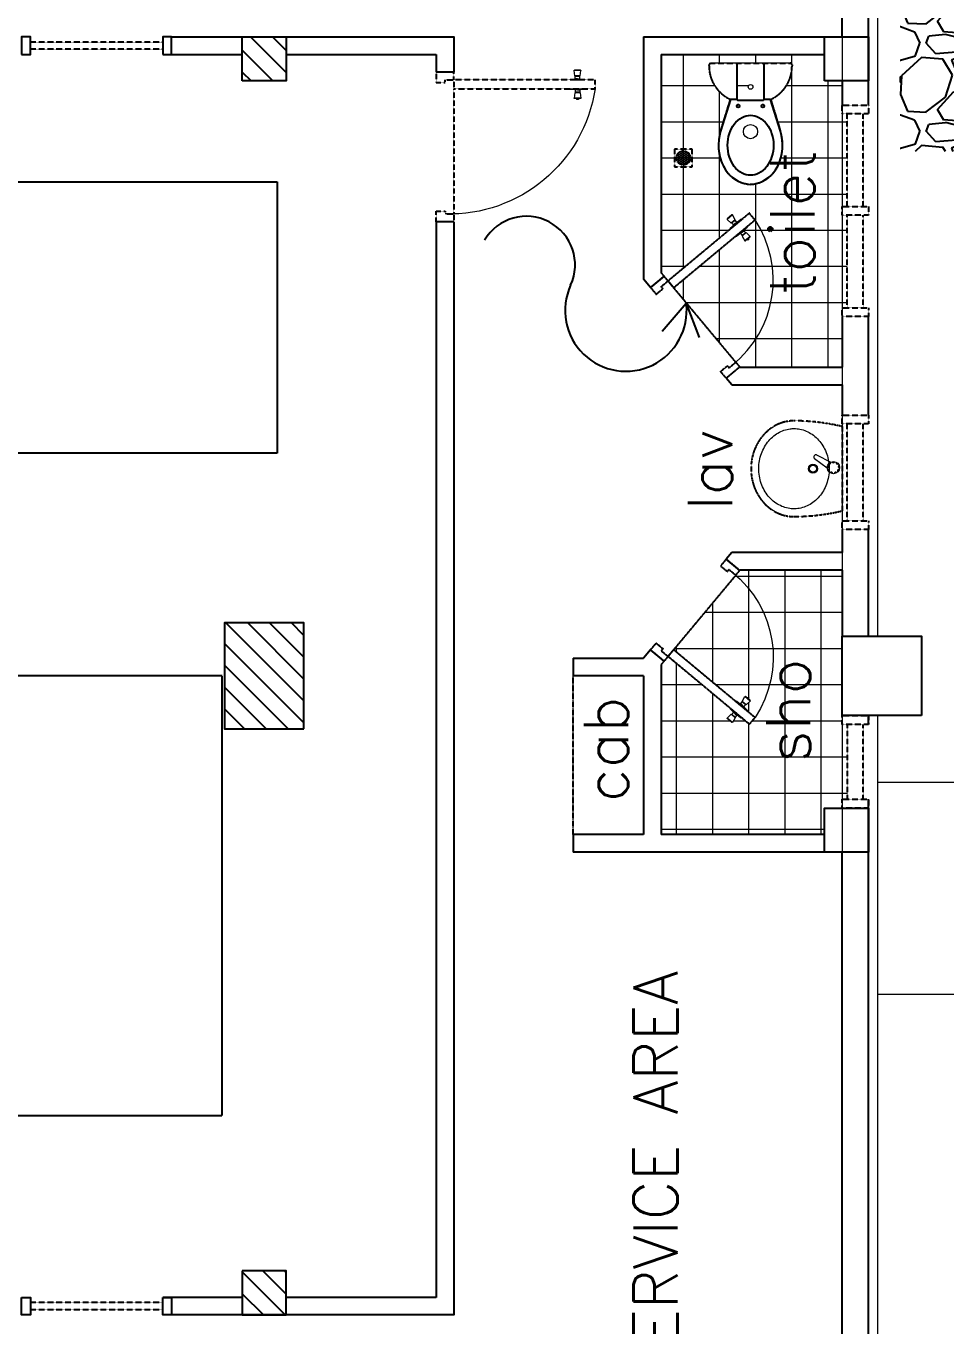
# Model space of a CAD drawing. Header units: inches. Extents: x 25480 to 951550, y -607927 to 1377809.
# Drawn here: x 502291 to 507505, y 362507 to 369881 of the extents above; entities that cross this region are included whole.
import ezdxf

# ---------------------------------------------------------------- set-up
doc = ezdxf.new("R2010")
doc.units = ezdxf.units.IN
doc.header["$MEASUREMENT"] = 0
doc.linetypes.add('HIDDEN', pattern=[0.375, 0.25, -0.125])
doc.linetypes.add('HIDDENX2', pattern=[0.75, 0.5, -0.25])
for name, color, linetype in [('2', 2, 'HIDDEN'), ('arki', 8, 'Continuous'), ('COLUMN', 4, 'Continuous'), ('M-X-BKGD', 8, 'Continuous'), ('OPEN', 2, 'Continuous'), ('PIPE FLOOR PLAN', 251, 'Continuous'), ('WINDOWS', 2, 'Continuous')]:
    doc.layers.add(name, color=color, linetype=linetype)
doc.layers.add('DIM', color=251, linetype='Continuous', lineweight=0)
doc.styles.add('SIMPLEX', font='simplex.shx')
pattern_1 = [(90, (-759548.3384, -1071736.904), (-5.49926, 2e-15), [3.175, -6.35]), (210, (-759548.3384, -1071736.904), (2.74963, -4.7625), [3.175, -6.35]), (150, (-759548.3384, -1071733.729), (-2.74963, -4.7625), [3.175, -6.35])]
pattern_2 = [(360, (-515149.84, -451037.27), (8e-14, 205), []), (90, (-515149.84, -451037.27), (-205, 8e-14), [])]

# ---------------------------------------------------------------- blocks, each defined once
blk = doc.blocks.new('d2')
at = {"color": 8}
for p, q in [((607747, -250476), (607831.5, -250476)), ((607749.4, -250473.5), (607774, -250471.8)), ((607789.2, -250473.5), (607749.5, -250473.5)), ((607808.6, -250422), (607769.8, -250422)), ((607774, -250453.2), (607769.8, -250422.2)), ((607807, -250420.3), (607771.5, -250420.3)), ((607804.4, -250453.2), (607774, -250453.2)), ((607789.2, -250471.8), (607774, -250471.8)), ((607776.6, -250469.3), (607776.6, -250453.2)), ((607801.9, -250455.8), (607776.6, -250455.8)), ((607789.2, -250469.3), (607776.6, -250469.3)), ((607784.2, -250420.3), (607784.2, -250415.2)), ((607794.3, -250415.2), (607784.2, -250415.2)), ((607789.2, -250469.3), (607801.9, -250469.3)), ((607789.2, -250471.8), (607804.4, -250471.8)), ((607789.2, -250473.5), (607828.9, -250473.5)), ((607794.3, -250420.3), (607794.3, -250415.2)), ((607801.9, -250469.3), (607801.9, -250453.2)), ((607804.4, -250453.2), (607808.6, -250422.2)), ((607829.1, -250473.5), (607804.4, -250471.8)), ((607747, -250526), (607831.5, -250526)), ((607749.4, -250528.6), (607774, -250530.3)), ((607789.2, -250528.6), (607749.5, -250528.6)), ((607774, -250548.9), (607769.8, -250579.9)), ((607789.2, -250530.3), (607774, -250530.3)), ((607804.4, -250548.9), (607774, -250548.9)), ((607789.2, -250532.8), (607776.6, -250532.8)), ((607776.6, -250532.8), (607776.6, -250548.9)), ((607801.9, -250546.3), (607776.6, -250546.3)), ((607789.2, -250528.6), (607828.9, -250528.6)), ((607789.2, -250530.3), (607804.4, -250530.3)), ((607789.2, -250532.8), (607801.9, -250532.8)), ((607801.9, -250532.8), (607801.9, -250548.9)), ((607829.1, -250528.6), (607804.4, -250530.3)), ((607804.4, -250548.9), (607808.6, -250579.9)), ((607808.6, -250580.1), (607769.8, -250580.1)), ((607807, -250581.8), (607771.5, -250581.8))]:
    blk.add_line(p, q, dxfattribs=at)
for centre, radius, start, end in [((607749.5, -250476), 2.53, 93.94519, 180), ((607771.5, -250422), 1.69, 90, 187.69605), ((607776.6, -250471.8), 2.53, 90, 180), ((607801.9, -250471.8), 2.53, 0, 90), ((607807, -250422), 1.69, 352.30395, 90), ((607828.9, -250476), 2.53, 0, 86.05481), ((607749.5, -250526), 2.53, 180, 266.05481), ((607776.6, -250530.3), 2.53, 180, 270), ((607801.9, -250530.3), 2.53, 270, 0), ((607828.9, -250526), 2.53, 273.94519, 0), ((607771.5, -250580.1), 1.69, 172.30395, 270), ((607807, -250580.1), 1.69, 270, 7.69605)]:
    blk.add_arc(centre, radius, start, end, dxfattribs=at)
at = {"layer": '2', "color": 8}
for points in [[(606988.9, -249781), (607038.9, -249781), (607038.9, -249766), (607088.9, -249766), (607088.9, -249721), (606988.9, -249721)], [(607888.9, -250476), (607888.9, -250526), (607088.9, -250526), (607088.9, -250476)], [(606988.9, -250511), (607038.9, -250511), (607038.9, -250526), (607088.9, -250526), (607088.9, -250571), (606988.9, -250571)]]:
    blk.add_lwpolyline(points, close=True, dxfattribs=at)
at = {"layer": 'DIM', "color": 8, "linetype": 'Continuous', "lineweight": 0, "ltscale": 10}
blk.add_arc((607063.9, -250599.9), 834.2, 8.53914, 91.71725, dxfattribs=at)
blk = doc.blocks.new('d3')
at = {"color": 8}
for p, q in [((621017.2, -244681.9), (620987.3, -244706.8)), ((621010.6, -244728.1), (620987.5, -244706.9)), ((621014.8, -244681.7), (620987.6, -244704.4)), ((621004.4, -244762.9), (621069.3, -244708.8)), ((621033.9, -244708.6), (621010.6, -244728.1)), ((621022.8, -244738.8), (621012.5, -244726.4)), ((621033.6, -244712.2), (621014.1, -244728.4)), ((621033.9, -244708.6), (621017.3, -244682.1)), ((621042.3, -244722.6), (621032, -244710.2)), ((621032.5, -244730.7), (621042.3, -244722.6)), ((621034.2, -244732.6), (621045.8, -244722.9)), ((621035.2, -244733.9), (621065.7, -244708.5)), ((621065.9, -244708.4), (621045.8, -244722.9)), ((621004.6, -244759.4), (621022.5, -244742.3)), ((621035.2, -244733.9), (621004.7, -244759.3)), ((621034.2, -244732.6), (621022.5, -244742.3)), ((621032.5, -244730.7), (621022.8, -244738.8)), ((621036.4, -244801.3), (621101.3, -244747.2)), ((621039.9, -244801.7), (621059.9, -244787.2)), ((621070.5, -244776.2), (621040, -244801.6)), ((621071.6, -244777.5), (621059.9, -244787.2)), ((621073.2, -244779.5), (621063.5, -244787.6)), ((621063.5, -244787.6), (621073.7, -244799.9)), ((621070.5, -244776.2), (621101, -244750.8)), ((621071.6, -244777.5), (621083.3, -244767.8)), ((621095.1, -244782.1), (621071.8, -244801.5)), ((621071.8, -244801.5), (621088.4, -244828)), ((621091.6, -244781.7), (621072.1, -244797.9)), ((621073.2, -244779.5), (621082.9, -244771.4)), ((621082.9, -244771.4), (621093.2, -244783.7)), ((621101.1, -244750.7), (621083.3, -244767.8)), ((621118.4, -244803.4), (621088.6, -244828.2)), ((621095.1, -244782.1), (621118.2, -244803.2)), ((621118.2, -244805.7), (621090.9, -244828.4)), ((621100.7, -244820.3), (621103.9, -244824.2)), ((621111.7, -244817.7), (621103.9, -244824.2)), ((621108.4, -244813.8), (621111.7, -244817.7))]:
    blk.add_line(p, q, dxfattribs=at)
for centre, radius, start, end in [((620988.6, -244705.7), 1.69, 129.80557, 227.50162), ((621015.9, -244683), 1.69, 32.10952, 129.80557), ((621043.9, -244724.5), 2.53, 39.80557, 129.80557), ((621067.3, -244710.4), 2.53, 39.80557, 125.86038), ((621006.4, -244761.3), 2.53, 133.75076, 219.80557), ((621024.4, -244740.7), 2.53, 129.80557, 219.80557), ((621038.4, -244799.7), 2.53, 219.80557, 305.86038), ((621061.8, -244785.6), 2.53, 219.80557, 309.80557), ((621081.3, -244769.4), 2.53, 309.80557, 39.80557), ((621099.4, -244748.9), 2.53, 313.75076, 39.80557), ((621117.1, -244804.4), 1.69, 309.80557, 47.50162), ((621089.9, -244827.1), 1.69, 212.10952, 309.80557)]:
    blk.add_arc(centre, radius, start, end, dxfattribs=at)
at = {"layer": '2', "color": 8}
for points in [[(620652.5, -245056.1), (620684.5, -245094.6), (621145.5, -244710.4), (621113.4, -244672)], [(620652.5, -245056.1), (620630.1, -245029.3), (620553.3, -245093.3), (620585.3, -245131.7), (620623.7, -245099.7), (620614.1, -245088.2)], [(621036.6, -245517.1), (621059, -245544), (620982.2, -245608), (620950.2, -245569.6), (620988.6, -245537.6), (620998.2, -245549.1)]]:
    blk.add_lwpolyline(points, close=True, dxfattribs=at)
at = {"layer": 'DIM', "color": 8, "linetype": 'Continuous', "lineweight": 0, "ltscale": 10}
blk.add_arc((620632.7, -245051.9), 616, 308.6429, 33.6638, dxfattribs=at)
blk = doc.blocks.new('WC')
at = {"layer": '2', "color": 251, "true_color": 0x636466}
blk.add_lwpolyline([(621273.9, -244405.2, -0.274813), (621120.1, -244508.2, -0.274813), (620966.3, -244405.2, -0.191814), (620950.7, -244206.3), (621006.2, -244026.2, -0.298551), (620885.1, -243836.2), (620885.1, -243831.3, -0.414214), (620895.2, -243821.2), (621345, -243821.2, -0.414214), (621355.1, -243831.3), (621355.1, -243836.2, -0.298551), (621234.1, -244026.2), (621289.5, -244206.3, -0.191814)], format="xyb", close=True, dxfattribs=at)
at = {"layer": 'arki', "color": 251, "true_color": 0x636466}
blk.add_lwpolyline([(621195.1, -243821.2), (621195.1, -244027.2, -0.414214), (621190.1, -244032.2), (621050.1, -244032.2, -0.414214), (621045.1, -244027.2), (621045.1, -243821.2)], format="xyb", dxfattribs=at)
for points in [[(621120.1, -244508.2, 0.274813), (621273.9, -244405.2, 0.191814), (621289.5, -244206.3), (621234.1, -244026.2), (621195.1, -244026.2), (621195.1, -244027.2, -0.414214), (621190.1, -244032.2), (621050.1, -244032.2, -0.414214), (621045.1, -244027.2), (621045.1, -244026.2), (621006.2, -244026.2), (620950.7, -244206.3, 0.191814), (620966.3, -244405.2, 0.274813)], [(621042.1, -244064.2, -1), (621058.1, -244064.2, -1)], [(621182.1, -244064.2, -1), (621198.1, -244064.2, -1)]]:
    blk.add_lwpolyline(points, format="xyb", close=True, dxfattribs=at)
at = {"layer": 'arki', "color": 251, "true_color": 0x636466, "flags": 128}
blk.add_lwpolyline([(621120.1, -244116.7, -0.124746), (621168, -244128.8, -0.105774), (621212.1, -244166.5, -0.08674), (621239.8, -244219.8, -0.076839), (621250.1, -244286.7, -0.076839), (621239.8, -244353.6, -0.08674), (621212.1, -244406.9, -0.105774), (621168, -244444.6, -0.124746), (621120.1, -244456.7, -0.124746), (621072.3, -244444.6, -0.105774), (621028.2, -244406.9, -0.08674), (621000.5, -244353.6, -0.076839), (620990.1, -244286.7, -0.076839), (621000.5, -244219.8, -0.08674), (621028.2, -244166.5, -0.105774), (621072.3, -244128.8, -0.124746)], format="xyb", close=True, dxfattribs=at)
at = {"layer": 'arki', "color": 251, "true_color": 0x636466}
for centre in [(621050.1, -244064.2), (621190.1, -244064.2)]:
    blk.add_circle(centre, 8, dxfattribs=at)
at = {"layer": 'DIM', "color": 251, "linetype": 'Continuous', "lineweight": 0, "ltscale": 10, "true_color": 0x636466}
for p, q in [((620885.1, -243836.2), (620885.1, -243831.3)), ((621345, -243821.2), (620895.2, -243821.2)), ((621355.1, -243836.2), (621355.1, -243831.3))]:
    blk.add_line(p, q, dxfattribs=at)
for points in [[(621042.1, -244064.2, -1), (621058.1, -244064.2, -1)], [(621182.1, -244064.2, -1), (621198.1, -244064.2, -1)], [(621250.1, -244286.7, -0.076839), (621239.8, -244353.6), (621239.8, -244353.6, -0.08674), (621212.1, -244406.9, -0.105774), (621168, -244444.6, -0.124747), (621120.1, -244456.7, -0.124746), (621072.3, -244444.6, -0.105774), (621028.2, -244406.9, -0.08674), (621000.5, -244353.6), (621000.5, -244353.6, -0.076839), (620990.1, -244286.7, -0.076839), (621000.5, -244219.8, -0.08674), (621028.2, -244166.5, -0.105774), (621072.3, -244128.8), (621072.3, -244128.8, -0.124746), (621120.1, -244116.7, -0.124747), (621168, -244128.8), (621168, -244128.8, -0.105774), (621212.1, -244166.5, -0.08674), (621239.8, -244219.8, -0.076839)]]:
    blk.add_lwpolyline(points, format="xyb", close=True, dxfattribs=at)
for centre, radius in [((621120.1, -243955.9), 13.2), ((621120.1, -244209.1), 40.4)]:
    blk.add_circle(centre, radius, dxfattribs=at)
for centre, radius, start, end in [((620895.2, -243831.3), 10.1, 90, 180), ((621090.6, -243838.9), 205.5, 179.25702, 245.74914), ((621149.7, -243838.9), 205.5, 294.25086, 0.74298), ((621345, -243831.3), 10.1, 0, 90)]:
    blk.add_arc(centre, radius, start, end, dxfattribs=at)
blk = doc.blocks.new('123')
h = blk.add_hatch()
h.set_pattern_fill('ANSI31', color=256, scale=700, style=0)
h.paths.add_polyline_path([(-762145.9, -1069176.2), (-762745.9, -1069176.2), (-762745.9, -1069626.2), (-762145.9, -1069626.2)])
h = blk.add_hatch()
h.set_pattern_fill('ANSI31', color=256, scale=700, style=0)
h.paths.add_polyline_path([(-765820.9, -1069276.2), (-766070.9, -1069276.2), (-766070.9, -1069526.2), (-765820.9, -1069526.2)])
h = blk.add_hatch()
h.set_pattern_fill('ANSI31', color=256, scale=700, style=0)
h.paths.add_polyline_path([(-758820.9, -1069276.2), (-759070.9, -1069276.2), (-759070.9, -1069526.2), (-758820.9, -1069526.2)])
at = {"layer": 'DIM', "linetype": 'Continuous', "lineweight": 0, "ltscale": 10}
h = blk.add_hatch(dxfattribs=at)
h.set_pattern_fill('ANSI37', color=8, scale=1640, angle=-45, style=0)
h.set_pattern_definition(pattern_2)
h.paths.add_polyline_path([(-762220.9, -1072676.2), (-761845.9, -1072676.2), (-761845.9, -1072098), (-761848, -1072096.3), (-761874.9, -1072073.9, -0.377348), (-762681.5, -1072182.7), (-762719.9, -1072150.7), (-762683.1, -1072106.6, -0.394295), (-762683.5, -1072103.1), (-762669.1, -1072083.1, -0.414214), (-762669.4, -1072079.5), (-762681.7, -1072069.3), (-762683.3, -1072071.2), (-762710, -1072054.4), (-762687.3, -1072027.2, -1.069611), (-762685, -1072024.8), (-762662.1, -1072049.7), (-762663.6, -1072051.4), (-762653.2, -1072060.1, -0.414214), (-762649.6, -1072059.7), (-762632.5, -1072041.9, -0.394298), (-762629.1, -1072041.7), (-762335.8, -1071689.8), (-762362.7, -1071667.4), (-762382.1, -1071651.2), (-763345.9, -1071651.2), (-763345.9, -1072576.2), (-763195.9, -1072576.2), (-763195.9, -1072676.2), (-763145.9, -1072676.2), (-763145.9, -1072706), (-762720.9, -1072706.2), (-762720.9, -1072676.2), (-762670.9, -1072676.2)])
h.paths.add_polyline_path([(-762687.6, -1072024.8, -17.3159), (-762687.8, -1072025.2, -0.525772), (-762685, -1072024.8, 0.454021), (-762687.6, -1072024.8)], flags=17)
h.paths.add_polyline_path([(-761874.9, -1072073.9), (-762297.4, -1071721.8), (-762590.6, -1072073.7, -0.394298), (-762590.2, -1072077.1), (-762604.7, -1072097.2, -0.414214), (-762604.4, -1072100.7), (-762594, -1072109.4), (-762610.2, -1072128.8), (-762620.6, -1072120.2, -0.414214), (-762624.2, -1072120.5), (-762641.3, -1072138.4, -0.394295), (-762644.7, -1072138.6), (-762681.5, -1072182.7, 0.377348)], flags=16)
h.paths.add_polyline_path([(-762563.5, -1072128.2), (-762563.5, -1072128.2, 0.000173)], flags=0)
h.paths.add_polyline_path([(-762586.4, -1072153.1), (-762563.7, -1072125.8), (-762590.4, -1072109.1), (-762609.9, -1072132.4), (-762588.6, -1072155.7), (-762588.6, -1072155.7, -1)], flags=0)
h = blk.add_hatch(dxfattribs=at)
h.set_pattern_fill('ANSI37', color=8, scale=1640, angle=-45, style=0)
h.set_pattern_definition(pattern_2)
h.paths.add_polyline_path([(-762220.9, -1072676.2), (-761845.9, -1072676.2), (-761845.9, -1072098), (-761848, -1072096.3), (-761874.9, -1072073.9, -0.377348), (-762681.5, -1072182.7), (-762719.9, -1072150.7), (-762683.1, -1072106.6, -0.394295), (-762683.5, -1072103.1), (-762669.1, -1072083.1, -0.414214), (-762669.4, -1072079.5), (-762681.7, -1072069.3), (-762683.3, -1072071.2), (-762710, -1072054.4), (-762687.3, -1072027.2, -1.069611), (-762685, -1072024.8), (-762662.1, -1072049.7), (-762663.6, -1072051.4), (-762653.2, -1072060.1, -0.414214), (-762649.6, -1072059.7), (-762632.5, -1072041.9, -0.394298), (-762629.1, -1072041.7), (-762335.8, -1071689.8), (-762362.7, -1071667.4), (-762382.1, -1071651.2), (-763345.9, -1071651.2), (-763345.9, -1072576.2), (-763195.9, -1072576.2), (-763195.9, -1072676.2), (-763145.9, -1072676.2), (-763145.9, -1072706), (-762720.9, -1072706.2), (-762720.9, -1072676.2), (-762670.9, -1072676.2)])
h.paths.add_polyline_path([(-762687.6, -1072024.8, -17.3159), (-762687.8, -1072025.2, -0.525772), (-762685, -1072024.8, 0.454021), (-762687.6, -1072024.8)], flags=17)
h.paths.add_polyline_path([(-761874.9, -1072073.9), (-762297.4, -1071721.8), (-762590.6, -1072073.7, -0.394298), (-762590.2, -1072077.1), (-762604.7, -1072097.2, -0.414214), (-762604.4, -1072100.7), (-762594, -1072109.4), (-762610.2, -1072128.8), (-762620.6, -1072120.2, -0.414214), (-762624.2, -1072120.5), (-762641.3, -1072138.4, -0.394295), (-762644.7, -1072138.6), (-762681.5, -1072182.7, 0.377348)], flags=16)
h.paths.add_polyline_path([(-762563.5, -1072128.2), (-762563.5, -1072128.2, 0.000173)], flags=0)
h.paths.add_polyline_path([(-762586.4, -1072153.1), (-762563.7, -1072125.8), (-762590.4, -1072109.1), (-762609.9, -1072132.4), (-762588.6, -1072155.7), (-762588.6, -1072155.7, -1)], flags=0)
at = {"layer": 'OPEN', "true_color": 0x636466}
h = blk.add_hatch(dxfattribs=at)
h.set_pattern_fill('HEX', color=251, angle=90, style=0)
h.set_pattern_definition(pattern_1)
h.paths.add_polyline_path([(-759508.3, -1071736.9, 1), (-759508.3, -1071816.9, 1)])
h = blk.add_hatch(dxfattribs=at)
h.set_pattern_fill('HEX', color=251, angle=90, style=0)
h.set_pattern_definition(pattern_1)
h.paths.add_polyline_path([(-759508.3, -1071736.9, 1), (-759508.3, -1071816.9, 1)])
at = {"layer": '2', "color": 8}
for p, q in [((-759115.9, -1070476.2), (-759825.9, -1070476.2)), ((-759115.9, -1070476.2), (-759825.9, -1070476.2)), ((-763345.9, -1071151.2), (-762445.9, -1071151.2)), ((-763345.9, -1071151.2), (-762445.9, -1071151.2)), ((-761874.9, -1072073.9), (-762335.8, -1071689.8)), ((-761874.9, -1072073.9), (-762335.8, -1071689.8)), ((-760666.9, -1072073.9), (-760206, -1071689.8)), ((-760666.9, -1072073.9), (-760206, -1071689.8)), ((-759458.3, -1071726.9), (-759558.3, -1071726.9)), ((-759458.3, -1071726.9), (-759558.3, -1071726.9)), ((-761031.7, -1072676.2), (-761510.1, -1072676.2)), ((-761031.7, -1072676.2), (-761510.1, -1072676.2))]:
    blk.add_line(p, q, dxfattribs=at)
at = {"layer": '2', "color": 251, "true_color": 0x636466}
for p, q in [((-759558.3, -1071726.9), (-759558.3, -1071826.9)), ((-759558.3, -1071726.9), (-759558.3, -1071826.9)), ((-759458.3, -1071826.9), (-759458.3, -1071726.9)), ((-759458.3, -1071826.9), (-759458.3, -1071726.9)), ((-759558.3, -1071826.9), (-759458.3, -1071826.9)), ((-759558.3, -1071826.9), (-759458.3, -1071826.9))]:
    blk.add_line(p, q, dxfattribs=at)
at = {"layer": '2', "color": 8}
for points in [[(-766040.9, -1068826.2), (-766040.9, -1068076.2)], [(-766040.9, -1068826.2), (-766040.9, -1068076.2)], [(-766000.9, -1068826.2), (-766000.9, -1068076.2)], [(-766000.9, -1068826.2), (-766000.9, -1068076.2)], [(-758890.9, -1068826.2), (-758890.9, -1068076.2)], [(-758890.9, -1068826.2), (-758890.9, -1068076.2)], [(-758850.9, -1068826.2), (-758850.9, -1068076.2)], [(-758850.9, -1068826.2), (-758850.9, -1068076.2)], [(-763195.9, -1072676.2), (-763145.9, -1072676.2), (-763145.9, -1072826.2), (-763195.9, -1072826.2), (-763195.9, -1072676.2)], [(-763195.9, -1072676.2), (-763145.9, -1072676.2), (-763145.9, -1072826.2), (-763195.9, -1072826.2), (-763195.9, -1072676.2)], [(-763145.9, -1072706), (-762720.9, -1072706.2)], [(-763145.9, -1072706), (-762720.9, -1072706.2)], [(-762720.9, -1072676.2), (-762670.9, -1072676.2), (-762670.9, -1072826.2), (-762720.9, -1072826.2), (-762720.9, -1072676.2)], [(-762720.9, -1072676.2), (-762670.9, -1072676.2), (-762670.9, -1072826.2), (-762720.9, -1072826.2), (-762720.9, -1072676.2)], [(-761616.6, -1072676.2), (-761566.6, -1072676.2), (-761566.6, -1072826.2), (-761616.6, -1072826.2), (-761616.6, -1072676.2)], [(-761616.6, -1072676.2), (-761566.6, -1072676.2), (-761566.6, -1072826.2), (-761616.6, -1072826.2), (-761616.6, -1072676.2)], [(-761566.6, -1072706), (-761016.6, -1072706)], [(-761566.6, -1072706), (-761016.6, -1072706)], [(-761016.6, -1072676.2), (-760966.6, -1072676.2), (-760966.6, -1072826.2), (-761016.6, -1072826.2), (-761016.6, -1072676.2)], [(-761016.6, -1072676.2), (-760966.6, -1072676.2), (-760966.6, -1072826.2), (-761016.6, -1072826.2), (-761016.6, -1072676.2)], [(-760408.5, -1072676.2), (-760358.5, -1072676.2), (-760358.5, -1072826.2), (-760408.5, -1072826.2), (-760408.5, -1072676.2)], [(-760408.5, -1072676.2), (-760358.5, -1072676.2), (-760358.5, -1072826.2), (-760408.5, -1072826.2), (-760408.5, -1072676.2)], [(-760358.5, -1072706), (-759833.5, -1072706)], [(-760358.5, -1072706), (-759833.5, -1072706)], [(-759833.5, -1072676.2), (-759783.5, -1072676.2), (-759783.5, -1072826.2), (-759833.5, -1072826.2), (-759833.5, -1072676.2)], [(-759833.5, -1072676.2), (-759783.5, -1072676.2), (-759783.5, -1072826.2), (-759833.5, -1072826.2), (-759833.5, -1072676.2)], [(-759783.5, -1072706), (-759258.5, -1072706)], [(-759783.5, -1072706), (-759258.5, -1072706)], [(-759258.5, -1072676.2), (-759208.5, -1072676.2), (-759208.5, -1072826.2), (-759258.5, -1072826.2), (-759258.5, -1072676.2)], [(-759258.5, -1072676.2), (-759208.5, -1072676.2), (-759208.5, -1072826.2), (-759258.5, -1072826.2), (-759258.5, -1072676.2)], [(-763145.9, -1072796), (-762720.9, -1072796.2)], [(-763145.9, -1072796), (-762720.9, -1072796.2)], [(-761566.6, -1072796), (-761016.6, -1072796)], [(-761566.6, -1072796), (-761016.6, -1072796)], [(-760358.5, -1072796), (-759833.5, -1072796)], [(-760358.5, -1072796), (-759833.5, -1072796)], [(-759783.5, -1072796), (-759258.5, -1072796)], [(-759783.5, -1072796), (-759258.5, -1072796)]]:
    blk.add_lwpolyline(points, dxfattribs=at)
at = {"layer": '2', "color": 251, "true_color": 0x636466}
blk.add_circle((-759508.3, -1071776.9), 40, dxfattribs=at)
blk.add_circle((-759508.3, -1071776.9), 40, dxfattribs=at)
at = {"layer": '2', "color": 8}
for centre, start, end in [((-760329.4, -1072397.8), 180.27846, 193.26541), ((-760329.4, -1072397.8), 180.27846, 193.26541), ((-762212.4, -1072397.8), 346.73459, 359.72154), ((-762212.4, -1072397.8), 346.73459, 359.72154)]:
    blk.add_arc(centre, 1213.1, start, end, dxfattribs=at)
blk.add_ellipse((-761270.9, -1072403.7), major_axis=(271.6, 0), ratio=0.896907, start_param=0, end_param=3.141593, dxfattribs=at)
blk.add_ellipse((-761270.9, -1072403.7), major_axis=(271.6, 0), ratio=0.896907, start_param=0, end_param=3.141593, dxfattribs=at)
at = {"layer": 'COLUMN', "color": 8, "linetype": 'ByBlock'}
for p, q in [((-765970.9, -1069276.2), (-765970.9, -1068826.2)), ((-765970.9, -1069276.2), (-765970.9, -1068826.2)), ((-758920.9, -1068876.2), (-758920.9, -1069276.2)), ((-758920.9, -1068876.2), (-758920.9, -1069276.2)), ((-765970.9, -1070376.2), (-765970.9, -1069526.2)), ((-765970.9, -1070376.2), (-765970.9, -1069526.2)), ((-758920.9, -1069526.2), (-758920.9, -1070376.2)), ((-758920.9, -1069526.2), (-758920.9, -1070376.2)), ((-759870.9, -1070376.2), (-765970.9, -1070376.2)), ((-759870.9, -1070376.2), (-765970.9, -1070376.2)), ((-759870.9, -1070376.2), (-759920.9, -1070376.2)), ((-759870.9, -1070376.2), (-759920.9, -1070376.2)), ((-759870.9, -1070476.2), (-759870.9, -1070376.2)), ((-759870.9, -1070476.2), (-759870.9, -1070376.2)), ((-758920.9, -1070376.2), (-759020.9, -1070376.2)), ((-759020.9, -1070476.2), (-759020.9, -1070376.2)), ((-758920.9, -1070376.2), (-759020.9, -1070376.2)), ((-759020.9, -1070476.2), (-759020.9, -1070376.2))]:
    blk.add_line(p, q, dxfattribs=at)
for points in [[(-759870.9, -1070476.2), (-766070.9, -1070476.2), (-766070.9, -1068826.2)], [(-759870.9, -1070476.2), (-766070.9, -1070476.2), (-766070.9, -1068826.2)], [(-758820.9, -1068876.2), (-758820.9, -1070476.2), (-759020.9, -1070476.2)], [(-758820.9, -1068876.2), (-758820.9, -1070476.2), (-759020.9, -1070476.2)]]:
    blk.add_lwpolyline(points, dxfattribs=at)
for points in [[(-762745.9, -1069626.2), (-762145.9, -1069626.2), (-762145.9, -1069176.2), (-762745.9, -1069176.2)], [(-762745.9, -1069626.2), (-762145.9, -1069626.2), (-762145.9, -1069176.2), (-762745.9, -1069176.2)], [(-765820.9, -1069276.2), (-766070.9, -1069276.2), (-766070.9, -1069526.2), (-765820.9, -1069526.2)], [(-765820.9, -1069276.2), (-766070.9, -1069276.2), (-766070.9, -1069526.2), (-765820.9, -1069526.2)], [(-759070.9, -1069276.2), (-758820.9, -1069276.2), (-758820.9, -1069526.2), (-759070.9, -1069526.2)], [(-759070.9, -1069276.2), (-758820.9, -1069276.2), (-758820.9, -1069526.2), (-759070.9, -1069526.2)]]:
    blk.add_lwpolyline(points, close=True, dxfattribs=at)
at = {"layer": 'DIM', "color": 8, "lineweight": 0}
for p, q in [((-758920.9, -1068876.2), (-758820.9, -1068876.2)), ((-758920.9, -1068876.2), (-758820.9, -1068876.2)), ((-760757.8, -1072019.5), (-760693.8, -1072096.3)), ((-760757.8, -1072019.5), (-760693.8, -1072096.3)), ((-761845.9, -1072098), (-761848, -1072096.3)), ((-761845.9, -1072098), (-761848, -1072096.3))]:
    blk.add_line(p, q, dxfattribs=at)
at = {"layer": 'DIM', "color": 8, "linetype": 'Continuous', "lineweight": 0, "ltscale": 10}
for p, q in [((-760124.8, -1071787.2), (-760124.8, -1071651.2)), ((-759919.8, -1072033.2), (-759919.8, -1071651.2)), ((-760329.8, -1072272.6), (-760329.8, -1071793)), ((-760311, -1071777.3), (-760198.2, -1071777.3)), ((-760133.1, -1071777.3), (-758921.1, -1071777.3)), ((-760124.8, -1072281.2), (-760124.8, -1071865.3)), ((-760534.8, -1072188.2), (-760534.8, -1071963.8)), ((-760557, -1071982.3), (-760027.3, -1071982.3)), ((-759919.8, -1072217.7), (-759919.8, -1072121)), ((-760695.9, -1072187.3), (-760536.3, -1072187.3)), ((-760536.3, -1072187.3), (-759867.2, -1072187.3)), ((-760534.8, -1072676.2), (-760534.8, -1072188.2)), ((-759919.8, -1072706), (-759919.8, -1072217.7)), ((-760329.8, -1072706), (-760329.8, -1072272.6)), ((-760124.8, -1072706), (-760124.8, -1072281.2)), ((-761212.9, -1072519), (-761266, -1072592.4)), ((-761212.9, -1072519), (-761266, -1072592.4)), ((-761192.6, -1072531.4), (-761233.6, -1072612.2)), ((-761192.6, -1072531.4), (-761233.6, -1072612.2))]:
    blk.add_line(p, q, dxfattribs=at)
at = {"layer": 'DIM', "color": 251, "linetype": 'Continuous', "lineweight": 0, "ltscale": 10, "true_color": 0x636466}
for p, q in [((-759714.8, -1072706), (-759714.8, -1071651.2)), ((-759509.8, -1071986.2), (-759509.8, -1071651.2)), ((-759304.8, -1072003.8), (-759304.8, -1071651.2)), ((-759099.8, -1071955), (-759099.8, -1071651.2)), ((-759962.2, -1071982.3), (-759494.3, -1071982.3)), ((-759377.8, -1071982.3), (-759133.7, -1071982.3)), ((-758971, -1071982.3), (-758921.1, -1071982.3)), ((-759099.8, -1072145.6), (-759099.8, -1072082.4)), ((-759867.2, -1072187.3), (-759653.9, -1072187.3)), ((-758971, -1072187.3), (-758921.1, -1072187.3)), ((-759509.8, -1072706), (-759509.8, -1072328.6)), ((-759304.8, -1072706), (-759304.8, -1072311)), ((-760695.9, -1072392.3), (-758996.6, -1072392.3)), ((-759099.8, -1072676.2), (-759099.8, -1072359.8)), ((-758979.5, -1072392.3), (-758921.1, -1072392.3)), ((-760695.9, -1072597.3), (-759070.9, -1072597.3))]:
    blk.add_line(p, q, dxfattribs=at)
at = {"layer": 'DIM', "color": 8, "linetype": 'Continuous', "lineweight": 0, "ltscale": 10}
for centre, radius in [((-761270.9, -1072511.1), 25.2), ((-761270.9, -1072511.1), 25.2), ((-761270.9, -1072511.1), 19.6), ((-761270.9, -1072511.1), 19.6), ((-761264.9, -1072627.1), 34.7), ((-761264.9, -1072627.1), 34.7)]:
    blk.add_circle(centre, radius, dxfattribs=at)
for centre, radius, start, end in [((-761204.6, -1072528.2), 12.4, 345.12533, 132.10259), ((-761204.6, -1072528.2), 12.4, 345.12533, 132.10259), ((-761297.5, -1072615.2), 6.96, 255.76149, 64.23851), ((-761297.5, -1072615.2), 6.96, 255.76149, 64.23851), ((-761297.5, -1072638.9), 6.96, 295.76149, 104.23851), ((-761297.5, -1072638.9), 6.96, 295.76149, 104.23851), ((-761282.2, -1072597.1), 6.96, 215.76149, 24.23851), ((-761282.2, -1072597.1), 6.96, 215.76149, 24.23851), ((-761258.9, -1072592.9), 6.96, 175.76149, 344.23851), ((-761258.9, -1072592.9), 6.96, 175.76149, 344.23851), ((-761238.3, -1072604.8), 6.96, 135.76149, 304.23851), ((-761238.3, -1072604.8), 6.96, 135.76149, 304.23851), ((-761230.2, -1072627.1), 6.96, 95.76149, 264.23851), ((-761230.2, -1072627.1), 6.96, 95.76149, 264.23851), ((-761282.2, -1072657.1), 6.96, 335.76149, 144.23851), ((-761282.2, -1072657.1), 6.96, 335.76149, 144.23851), ((-761258.9, -1072661.2), 6.96, 15.76149, 184.23851), ((-761258.9, -1072661.2), 6.96, 15.76149, 184.23851), ((-761238.3, -1072649.4), 6.96, 55.76149, 224.23851), ((-761238.3, -1072649.4), 6.96, 55.76149, 224.23851)]:
    blk.add_arc(centre, radius, start, end, dxfattribs=at)
blk.add_open_spline([(-761043.4, -1072403.7), (-761043.4, -1072396.6), (-761043.8, -1072389.4), (-761046.2, -1072370.1), (-761049, -1072358.2), (-761057, -1072334.8), (-761062.2, -1072323.3), (-761075.1, -1072301.4), (-761082.7, -1072291), (-761100.2, -1072271.4), (-761110, -1072262.2), (-761131.4, -1072245.7), (-761143.1, -1072238.3), (-761167.9, -1072225.4), (-761181, -1072220.1), (-761208.2, -1072211.5), (-761222.3, -1072208.4), (-761251, -1072204.6), (-761265.5, -1072203.9), (-761294.5, -1072204.9), (-761308.9, -1072206.6), (-761337.1, -1072212.4), (-761350.8, -1072216.5), (-761377.1, -1072226.9), (-761389.7, -1072233.2), (-761413.2, -1072247.6), (-761424.1, -1072255.8), (-761444, -1072273.7), (-761452.9, -1072283.5), (-761468.5, -1072304.1), (-761475.1, -1072315.1), (-761486, -1072337.7), (-761490.2, -1072349.4), (-761496.2, -1072373.2), (-761497.9, -1072385.3), (-761498.7, -1072409.6), (-761497.9, -1072421.8), (-761493.7, -1072445.8), (-761490.4, -1072457.7), (-761481.2, -1072480.8), (-761475.3, -1072492), (-761461.4, -1072513.5), (-761453.2, -1072523.6), (-761434.8, -1072542.6), (-761424.5, -1072551.4), (-761402.2, -1072567.1), (-761390.1, -1072574.1), (-761364.7, -1072585.9), (-761351.3, -1072590.8), (-761323.6, -1072598.2), (-761309.4, -1072600.8), (-761280.6, -1072603.5), (-761266, -1072603.6), (-761237.1, -1072601.4), (-761222.8, -1072599.1), (-761195, -1072592.2), (-761181.4, -1072587.6), (-761155.7, -1072576.2), (-761143.5, -1072569.4), (-761120.8, -1072554.1), (-761110.3, -1072545.5), (-761091.4, -1072526.9), (-761083, -1072516.8), (-761068.5, -1072495.6), (-761062.4, -1072484.5), (-761052.7, -1072461.5), (-761049.1, -1072449.7), (-761044.5, -1072426.5), (-761043.4, -1072415.1), (-761043.4, -1072403.7)], degree=3, knots=[0, 0, 0, 0, 0.110772, 0.110772, 0.298175, 0.298175, 0.485578, 0.485578, 0.672981, 0.672981, 0.860384, 0.860384, 1.047788, 1.047788, 1.235191, 1.235191, 1.422594, 1.422594, 1.609997, 1.609997, 1.7974, 1.7974, 1.984804, 1.984804, 2.172207, 2.172207, 2.35961, 2.35961, 2.547013, 2.547013, 2.734416, 2.734416, 2.92182, 2.92182, 3.109223, 3.109223, 3.296626, 3.296626, 3.484029, 3.484029, 3.671433, 3.671433, 3.858836, 3.858836, 4.046239, 4.046239, 4.233642, 4.233642, 4.421045, 4.421045, 4.608449, 4.608449, 4.795852, 4.795852, 4.983255, 4.983255, 5.170658, 5.170658, 5.358061, 5.358061, 5.545465, 5.545465, 5.732868, 5.732868, 5.920271, 5.920271, 6.107674, 6.107674, 6.283185, 6.283185, 6.283185, 6.283185], dxfattribs=at)
blk.add_open_spline([(-761043.4, -1072403.7), (-761043.4, -1072396.6), (-761043.8, -1072389.4), (-761046.2, -1072370.1), (-761049, -1072358.2), (-761057, -1072334.8), (-761062.2, -1072323.3), (-761075.1, -1072301.4), (-761082.7, -1072291), (-761100.2, -1072271.4), (-761110, -1072262.2), (-761131.4, -1072245.7), (-761143.1, -1072238.3), (-761167.9, -1072225.4), (-761181, -1072220.1), (-761208.2, -1072211.5), (-761222.3, -1072208.4), (-761251, -1072204.6), (-761265.5, -1072203.9), (-761294.5, -1072204.9), (-761308.9, -1072206.6), (-761337.1, -1072212.4), (-761350.8, -1072216.5), (-761377.1, -1072226.9), (-761389.7, -1072233.2), (-761413.2, -1072247.6), (-761424.1, -1072255.8), (-761444, -1072273.7), (-761452.9, -1072283.5), (-761468.5, -1072304.1), (-761475.1, -1072315.1), (-761486, -1072337.7), (-761490.2, -1072349.4), (-761496.2, -1072373.2), (-761497.9, -1072385.3), (-761498.7, -1072409.6), (-761497.9, -1072421.8), (-761493.7, -1072445.8), (-761490.4, -1072457.7), (-761481.2, -1072480.8), (-761475.3, -1072492), (-761461.4, -1072513.5), (-761453.2, -1072523.6), (-761434.8, -1072542.6), (-761424.5, -1072551.4), (-761402.2, -1072567.1), (-761390.1, -1072574.1), (-761364.7, -1072585.9), (-761351.3, -1072590.8), (-761323.6, -1072598.2), (-761309.4, -1072600.8), (-761280.6, -1072603.5), (-761266, -1072603.6), (-761237.1, -1072601.4), (-761222.8, -1072599.1), (-761195, -1072592.2), (-761181.4, -1072587.6), (-761155.7, -1072576.2), (-761143.5, -1072569.4), (-761120.8, -1072554.1), (-761110.3, -1072545.5), (-761091.4, -1072526.9), (-761083, -1072516.8), (-761068.5, -1072495.6), (-761062.4, -1072484.5), (-761052.7, -1072461.5), (-761049.1, -1072449.7), (-761044.5, -1072426.5), (-761043.4, -1072415.1), (-761043.4, -1072403.7)], degree=3, knots=[0, 0, 0, 0, 0.110772, 0.110772, 0.298175, 0.298175, 0.485578, 0.485578, 0.672981, 0.672981, 0.860384, 0.860384, 1.047788, 1.047788, 1.235191, 1.235191, 1.422594, 1.422594, 1.609997, 1.609997, 1.7974, 1.7974, 1.984804, 1.984804, 2.172207, 2.172207, 2.35961, 2.35961, 2.547013, 2.547013, 2.734416, 2.734416, 2.92182, 2.92182, 3.109223, 3.109223, 3.296626, 3.296626, 3.484029, 3.484029, 3.671433, 3.671433, 3.858836, 3.858836, 4.046239, 4.046239, 4.233642, 4.233642, 4.421045, 4.421045, 4.608449, 4.608449, 4.795852, 4.795852, 4.983255, 4.983255, 5.170658, 5.170658, 5.358061, 5.358061, 5.545465, 5.545465, 5.732868, 5.732868, 5.920271, 5.920271, 6.107674, 6.107674, 6.283185, 6.283185, 6.283185, 6.283185], dxfattribs=at)
at = {"layer": 'PIPE FLOOR PLAN', "color": 8}
for p, q in [((-763345.9, -1071151.2), (-763445.9, -1071151.2)), ((-763445.9, -1072676.2), (-763445.9, -1071151.2)), ((-763345.9, -1071151.2), (-763445.9, -1071151.2)), ((-763445.9, -1072676.2), (-763445.9, -1071151.2)), ((-763345.9, -1071551.2), (-763345.9, -1071151.2)), ((-763345.9, -1071551.2), (-763345.9, -1071151.2)), ((-762345.9, -1071151.2), (-762445.9, -1071151.2)), ((-762445.9, -1071551.2), (-762445.9, -1071151.2)), ((-762345.9, -1071151.2), (-762445.9, -1071151.2)), ((-762445.9, -1071551.2), (-762445.9, -1071151.2)), ((-762345.9, -1071151.2), (-762345.9, -1071551.2)), ((-762345.9, -1071151.2), (-762345.9, -1071551.2)), ((-762445.9, -1071551.2), (-763345.9, -1071551.2)), ((-762445.9, -1071551.2), (-763345.9, -1071551.2)), ((-762362.7, -1071667.4), (-762298.7, -1071590.6)), ((-762362.7, -1071667.4), (-762298.7, -1071590.6)), ((-762298.7, -1071590.6), (-762345.9, -1071551.2)), ((-762298.7, -1071590.6), (-762345.9, -1071551.2)), ((-760243.1, -1071590.6), (-760195.9, -1071551.2)), ((-760243.1, -1071590.6), (-760195.9, -1071551.2)), ((-760179.1, -1071667.4), (-760243.1, -1071590.6)), ((-760179.1, -1071667.4), (-760243.1, -1071590.6)), ((-758820.9, -1071551.2), (-760195.9, -1071551.2)), ((-758820.9, -1071551.2), (-760195.9, -1071551.2)), ((-762382.1, -1071651.2), (-763345.9, -1071651.2)), ((-763345.9, -1072576.2), (-763345.9, -1071651.2)), ((-762382.1, -1071651.2), (-763345.9, -1071651.2)), ((-763345.9, -1072576.2), (-763345.9, -1071651.2)), ((-762362.7, -1071667.4), (-762382.1, -1071651.2)), ((-762362.7, -1071667.4), (-762382.1, -1071651.2)), ((-760179.1, -1071667.4), (-760159.7, -1071651.2)), ((-760179.1, -1071667.4), (-760159.7, -1071651.2)), ((-758921.1, -1071651.2), (-760159.7, -1071651.2)), ((-758921.1, -1071651.2), (-760159.7, -1071651.2)), ((-761848, -1072096.3), (-761784, -1072019.5)), ((-761848, -1072096.3), (-761784, -1072019.5)), ((-761745.9, -1072051.2), (-761784, -1072019.5)), ((-761745.9, -1072051.2), (-761784, -1072019.5)), ((-760795.9, -1072051.2), (-760757.8, -1072019.5)), ((-760795.9, -1072051.2), (-760757.8, -1072019.5)), ((-761845.9, -1072676.2), (-761845.9, -1072098)), ((-761845.9, -1072676.2), (-761845.9, -1072098)), ((-761745.9, -1072676.2), (-761745.9, -1072051.2)), ((-761745.9, -1072676.2), (-761745.9, -1072051.2)), ((-761745.9, -1072676.2), (-761745.9, -1072051.2)), ((-761745.9, -1072676.2), (-761745.9, -1072051.2)), ((-760795.9, -1072051.2), (-760795.9, -1072676.2)), ((-760795.9, -1072051.2), (-760795.9, -1072676.2)), ((-760695.9, -1072098), (-760693.8, -1072096.3)), ((-760695.9, -1072098), (-760693.8, -1072096.3)), ((-760695.9, -1072098), (-760695.9, -1072676.2)), ((-760695.9, -1072098), (-760695.9, -1072676.2)), ((-773270.9, -1072676.2), (-763445.9, -1072676.2)), ((-773270.9, -1072676.2), (-763445.9, -1072676.2)), ((-761845.9, -1072676.2), (-762220.9, -1072676.2)), ((-761845.9, -1072676.2), (-762220.9, -1072676.2)), ((-761616.6, -1072676.2), (-761745.9, -1072676.2)), ((-761616.6, -1072676.2), (-761745.9, -1072676.2)), ((-760795.9, -1072676.2), (-760966.6, -1072676.2)), ((-760795.9, -1072676.2), (-760966.6, -1072676.2)), ((-760408.5, -1072676.2), (-760695.9, -1072676.2)), ((-760408.5, -1072676.2), (-760695.9, -1072676.2)), ((-759070.9, -1072676.2), (-759208.5, -1072676.2)), ((-759070.9, -1072676.2), (-759208.5, -1072676.2)), ((-758820.9, -1072676.2), (-750670.9, -1072676.2)), ((-758820.9, -1072676.2), (-750670.9, -1072676.2)), ((-768220.9, -1072826.2), (-763145.9, -1072826.2)), ((-768220.9, -1072826.2), (-763145.9, -1072826.2)), ((-762720.9, -1072826.2), (-762670.9, -1072826.2)), ((-762720.9, -1072826.2), (-762670.9, -1072826.2)), ((-762220.9, -1072826.2), (-761616.6, -1072826.2)), ((-762220.9, -1072826.2), (-761616.6, -1072826.2)), ((-760966.6, -1072826.2), (-760408.5, -1072826.2)), ((-760966.6, -1072826.2), (-760408.5, -1072826.2)), ((-759208.5, -1072826.2), (-756670.9, -1072826.2)), ((-759208.5, -1072826.2), (-756670.9, -1072826.2))]:
    blk.add_line(p, q, dxfattribs=at)
at = {"layer": 'PIPE FLOOR PLAN', "color": 251, "true_color": 0x636466}
for p, q in [((-758820.9, -1071551.2), (-758820.9, -1072651.2)), ((-758820.9, -1071551.2), (-758820.9, -1072651.2)), ((-758921.1, -1071651.2), (-758921.1, -1072576.2)), ((-758921.1, -1071651.2), (-758921.1, -1072576.2))]:
    blk.add_line(p, q, dxfattribs=at)
at = {"layer": 'PIPE FLOOR PLAN', "color": 8}
for points in [[(-763445.9, -1072576.2), (-763195.9, -1072576.2), (-763195.9, -1072826.2), (-763445.9, -1072826.2)], [(-763445.9, -1072576.2), (-763195.9, -1072576.2), (-763195.9, -1072826.2), (-763445.9, -1072826.2)], [(-762670.9, -1073126.2), (-762670.9, -1072676.2), (-762220.9, -1072676.2), (-762220.9, -1073126.2)], [(-762670.9, -1073126.2), (-762670.9, -1072676.2), (-762220.9, -1072676.2), (-762220.9, -1073126.2)]]:
    blk.add_lwpolyline(points, close=True, dxfattribs=at)
at = {"layer": 'PIPE FLOOR PLAN', "color": 251, "true_color": 0x636466}
blk.add_lwpolyline([(-759070.9, -1072576.2), (-758820.9, -1072576.2), (-758820.9, -1072826.2), (-759070.9, -1072826.2)], close=True, dxfattribs=at)
blk.add_lwpolyline([(-759070.9, -1072576.2), (-758820.9, -1072576.2), (-758820.9, -1072826.2), (-759070.9, -1072826.2)], close=True, dxfattribs=at)
at = {"layer": 'WINDOWS', "color": 8}
for points in [[(-765970.9, -1068026.2), (-765970.9, -1068076.2), (-766070.9, -1068076.2), (-766070.9, -1068026.2), (-765970.9, -1068026.2)], [(-765970.9, -1068026.2), (-765970.9, -1068076.2), (-766070.9, -1068076.2), (-766070.9, -1068026.2), (-765970.9, -1068026.2)], [(-758920.9, -1068026.2), (-758920.9, -1068076.2), (-758820.9, -1068076.2), (-758820.9, -1068026.2), (-758920.9, -1068026.2)], [(-758920.9, -1068026.2), (-758920.9, -1068076.2), (-758820.9, -1068076.2), (-758820.9, -1068026.2), (-758920.9, -1068026.2)], [(-765970.9, -1068826.2), (-765970.9, -1068876.2), (-766070.9, -1068876.2), (-766070.9, -1068826.2), (-765970.9, -1068826.2)], [(-765970.9, -1068826.2), (-765970.9, -1068876.2), (-766070.9, -1068876.2), (-766070.9, -1068826.2), (-765970.9, -1068826.2)], [(-758920.9, -1068826.2), (-758920.9, -1068876.2), (-758820.9, -1068876.2), (-758820.9, -1068826.2), (-758920.9, -1068826.2)], [(-758920.9, -1068826.2), (-758920.9, -1068876.2), (-758820.9, -1068876.2), (-758820.9, -1068826.2), (-758920.9, -1068826.2)]]:
    blk.add_lwpolyline(points, dxfattribs=at)
at = {"layer": 'DIM', "color": 8, "linetype": 'Continuous', "lineweight": 0, "xscale": -1, "rotation": 90}
for name, p in [('d2', (-1009591.9, -463387.3)), ('d2', (-1009591.9, -463387.3)), ('d3', (-1007391.9, -451037.3)), ('d3', (-1007391.9, -451037.3))]:
    blk.add_blockref(name, p, dxfattribs=at)
at = {"layer": 'DIM', "color": 8, "linetype": 'Continuous', "lineweight": 0, "rotation": 270}
blk.add_blockref('d3', (-515149.8, -451037.3), dxfattribs=at)
blk.add_blockref('d3', (-515149.8, -451037.3), dxfattribs=at)
at = {"layer": 'DIM', "color": 251, "linetype": 'Continuous', "lineweight": 0, "true_color": 0x636466, "rotation": 270}
blk.add_blockref('WC', (-515149.8, -451037.3), dxfattribs=at)

msp = doc.modelspace()

# ---------------------------------------------------------------- hatches: boundary and pattern name
at = {"layer": 'M-X-BKGD'}
h = msp.add_hatch(dxfattribs=at)
h.set_pattern_fill('GRAVEL', color=8, scale=500, style=0)
h.set_pattern_definition([(228.0128, (478103.413, 313779.43), (-3999.999116, -4500.00067), [67.268, -6659.544]), (184.9697, (478058.413, 313729.428), (6000.000526, 499.9956535), [115.434, -11427.9625]), (132.5104, (477943.413, 313719.428), (4999.995359, -5500.004337), [81.394, -8058.016]), (267.2737, (477748.413, 313594.428), (499.998009, 10000.0001475), [105.119, -10406.779]), (292.8337, (477743.413, 313489.428), (-2500.004953, 5999.998206), [103.0775, -10204.6865]), (357.2737, (477783.413, 313394.428), (-10000.0001475, 499.998009), [105.119, -10406.779]), (37.6942, (477888.413, 313389.428), (-6500.003673, -4999.9952026), [139.0145, -13762.4245]), (72.2553, (477998.413, 313474.428), (3500.0053814, 10999.9981156), [131.244, -12993.1605]), (121.4296, (478038.413, 313599.428), (-4000.004117, 6499.997518), [105.475, -10442.0365]), (175.2364, (477983.413, 313689.43), (5500.000473, -499.995766), [120.416, -5900.3815]), (222.3974, (477863.413, 313699.428), (-6000.0036755, -5499.996041), [155.724, -15416.6875]), (138.8141, (478243.413, 313589.43), (-3500.001473, 2999.998657), [53.1505, -5261.922]), (171.4692, (478203.413, 313624.428), (6499.999142, -1000.003955), [101.1185, -10010.7555]), (225, (478103.4, 313639.43), (-6e-14, -500.0002), [70.7105, -636.396]), (203.1986, (478068.41, 313699.43), (2499.999865, 1000.00066), [38.079, -3769.8075]), (291.8014, (478033.41, 313684.43), (-499.99996, 1500.00014), [53.8515, -2638.731]), (30.9638, (478053.41, 313634.43), (1499.99901, 1000.00124), [87.4645, -2828.0115]), (161.5651, (478128.41, 313679.43), (1000.0002, -499.9992), [63.2455, -1517.8935]), (16.3895, (477743.413, 313684.428), (5000.001099, 1499.996355), [88.6, -8771.4225]), (70.3462, (477828.413, 313709.428), (-1999.997624, -5500.001068), [74.3305, -7358.704]), (293.1986, (478128.41, 313779.43), (-1000.00066, 2499.999865), [76.1575, -3731.729]), (343.6105, (478158.413, 313709.428), (-5000.001099, 1499.996355), [88.6, -8771.4225]), (339.444, (477743.413, 313374.43), (-2500.00092, 999.998), [85.44, -4186.562]), (294.7751, (477823.413, 313344.43), (-2499.996095, 5500.001711), [71.589, -7087.3215]), (66.8014, (478133.41, 313279.43), (1000.00066, 2499.999865), [76.1575, -3731.729]), (17.354, (478163.413, 313349.428), (-6500.00101, -1999.997251), [83.8155, -8297.712]), (69.444, (477888.413, 313279.43), (-999.998, -2500.00092), [42.72, -4229.282]), (101.3099, (478103.41, 313279.43), (-499.99882, 2000.00038), [25.495, -2524.0145]), (165.9638, (478098.41, 313304.43), (1500.00027, -499.99903), [103.0775, -1958.475]), (186.009, (477998.413, 313329.428), (4999.999875, 499.999659), [95.525, -9456.9615]), (303.6901, (478053.41, 313589.43), (-500.00067, 999.99978), [72.111, -1730.6645]), (353.1572, (478093.413, 313529.428), (8499.999683, -1000.003999), [125.897, -12463.7815]), (60.9454, (478218.413, 313514.43), (-2000.000014, -3500.000192), [51.478, -5096.337]), (90, (478243.4, 313559.43), (-500, 500), [30, -470]), (120.2564, (477988.413, 313344.43), (1999.997443, -3500.001228), [69.462, -6876.76]), (48.0128, (477953.413, 313404.43), (3999.999116, 4500.00067), [134.536, -6592.276]), (0, (478043.4, 313504.43), (500, 500), [130, -370]), (325.3048, (478173.413, 313504.428), (-4999.99713, 3500.004305), [79.057, -7826.637]), (254.0546, (478238.41, 313459.43), (-499.999945, -2000.00006), [72.801, -3567.254]), (207.646, (478218.413, 313389.428), (-9499.9979036, -5000.0038566), [118.5325, -11734.737]), (175.4261, (478113.413, 313334.428), (-6500.000279, 499.9974006), [125.3995, -12414.537])])
h.paths.add_polyline_path([(507245, 369168.9), (509606.6, 369168.9), (509606.6, 371748.1), (507245, 371748.1)])

# ---------------------------------------------------------------- linework, layer by layer
at = {"layer": 'M-X-BKGD', "color": 8, "linetype": 'HIDDENX2', "lineweight": 0, "ltscale": 10}
for p, q in [((505790.7, 369819.8), (506890.7, 369819.8)), ((505790.7, 368444.8), (505790.7, 369819.8)), ((505906.8, 368461.6), (505830, 368397.6)), ((506335.8, 367946.9), (505906.8, 368461.6)), ((505830, 368397.6), (505790.7, 368444.8)), ((506258.9, 367882.9), (506335.8, 367946.9)), ((506290.7, 367844.8), (506258.9, 367882.9)), ((506915.7, 367844.8), (506290.7, 367844.8)), ((506258.9, 366856.7), (506290.7, 366894.8)), ((506335.8, 366792.7), (506258.9, 366856.7)), ((506290.7, 366894.8), (506915.7, 366894.8)), ((505906.8, 366278), (506335.8, 366792.7)), ((505790.7, 366294.8), (505830, 366342)), ((505830, 366342), (505906.8, 366278)), ((505390.7, 366194.8), (505390.7, 366294.8)), ((505390.7, 366294.8), (505790.7, 366294.8)), ((505390.7, 365294.8), (505390.7, 366194.8)), ((505390.7, 365194.8), (505390.7, 365294.8))]:
    msp.add_line(p, q, dxfattribs=at)
at = {"layer": 'M-X-BKGD', "color": 8}
for p, q in [((506890.7, 369819.8), (507065.7, 369819.8)), ((506033, 368306.1), (505895.4, 368147.9)), ((506033, 368306.1), (506105.7, 368114.9)), ((506815.7, 365194.8), (505390.7, 365194.8)), ((507065.7, 365194.8), (506815.7, 365194.8))]:
    msp.add_line(p, q, dxfattribs=at)
at = {"layer": 'M-X-BKGD', "color": 8, "linetype": 'Continuous', "lineweight": 0, "ltscale": 10}
for points in [[(506915.7, 354419.8), (488365.7, 354419.8), (488365.7, 377969.8), (506915.7, 377969.8)], [(506915.7, 365969.8), (507365.7, 365969.8), (507365.7, 366419.8), (506915.7, 366419.8)], [(507115.7, 364389.8), (508315.7, 364389.8), (508315.7, 365589.8), (507115.7, 365589.8)]]:
    msp.add_lwpolyline(points, close=True, dxfattribs=at)
for points in [[(507115.7, 371969.8), (507115.7, 366419.8)], [(507115.7, 365969.8), (507115.7, 360419.8)]]:
    msp.add_lwpolyline(points, dxfattribs=at)
at = {"layer": 'M-X-BKGD', "color": 8, "linetype": 'HIDDEN', "ltscale": 3.5}
for points in [[(503713.6, 368997.4), (503713.6, 367457.7), (496750.8, 367457.7), (496750.8, 368997.4)], [(500419.6, 366194.8), (500419.6, 363700.6), (503401.6, 363700.6), (503401.6, 366194.8)]]:
    msp.add_lwpolyline(points, close=True, dxfattribs=at)
at = {"layer": 'M-X-BKGD', "color": 8}
for centre, radius, start, end in [((505126.5, 368525.2), 276, 335.4048, 149.22907), ((505690.7, 368267), 344.5, 155.4048, 6.52663)]:
    msp.add_arc(centre, radius, start, end, dxfattribs=at)

# ---------------------------------------------------------------- block references
at = {"layer": 'M-X-BKGD', "color": 8, "rotation": 90}
msp.add_blockref('123', (-565760.5, 1128640.7), dxfattribs=at)

# ---------------------------------------------------------------- texts
at = {"layer": 'M-X-BKGD', "color": 8, "style": 'SIMPLEX'}
for s, p in [('toilet', (506759, 368353.5)), ('lav', (506292.2, 367132.6)), ('sho', (506734.7, 365703.9)), ('cab', (505702.9, 365477.7)), ('SERVICE AREA', (505983.8, 362185.7))]:
    msp.add_text(s, height=250, rotation=90, dxfattribs=at).set_placement(p)

doc.saveas('drawing.dxf')
